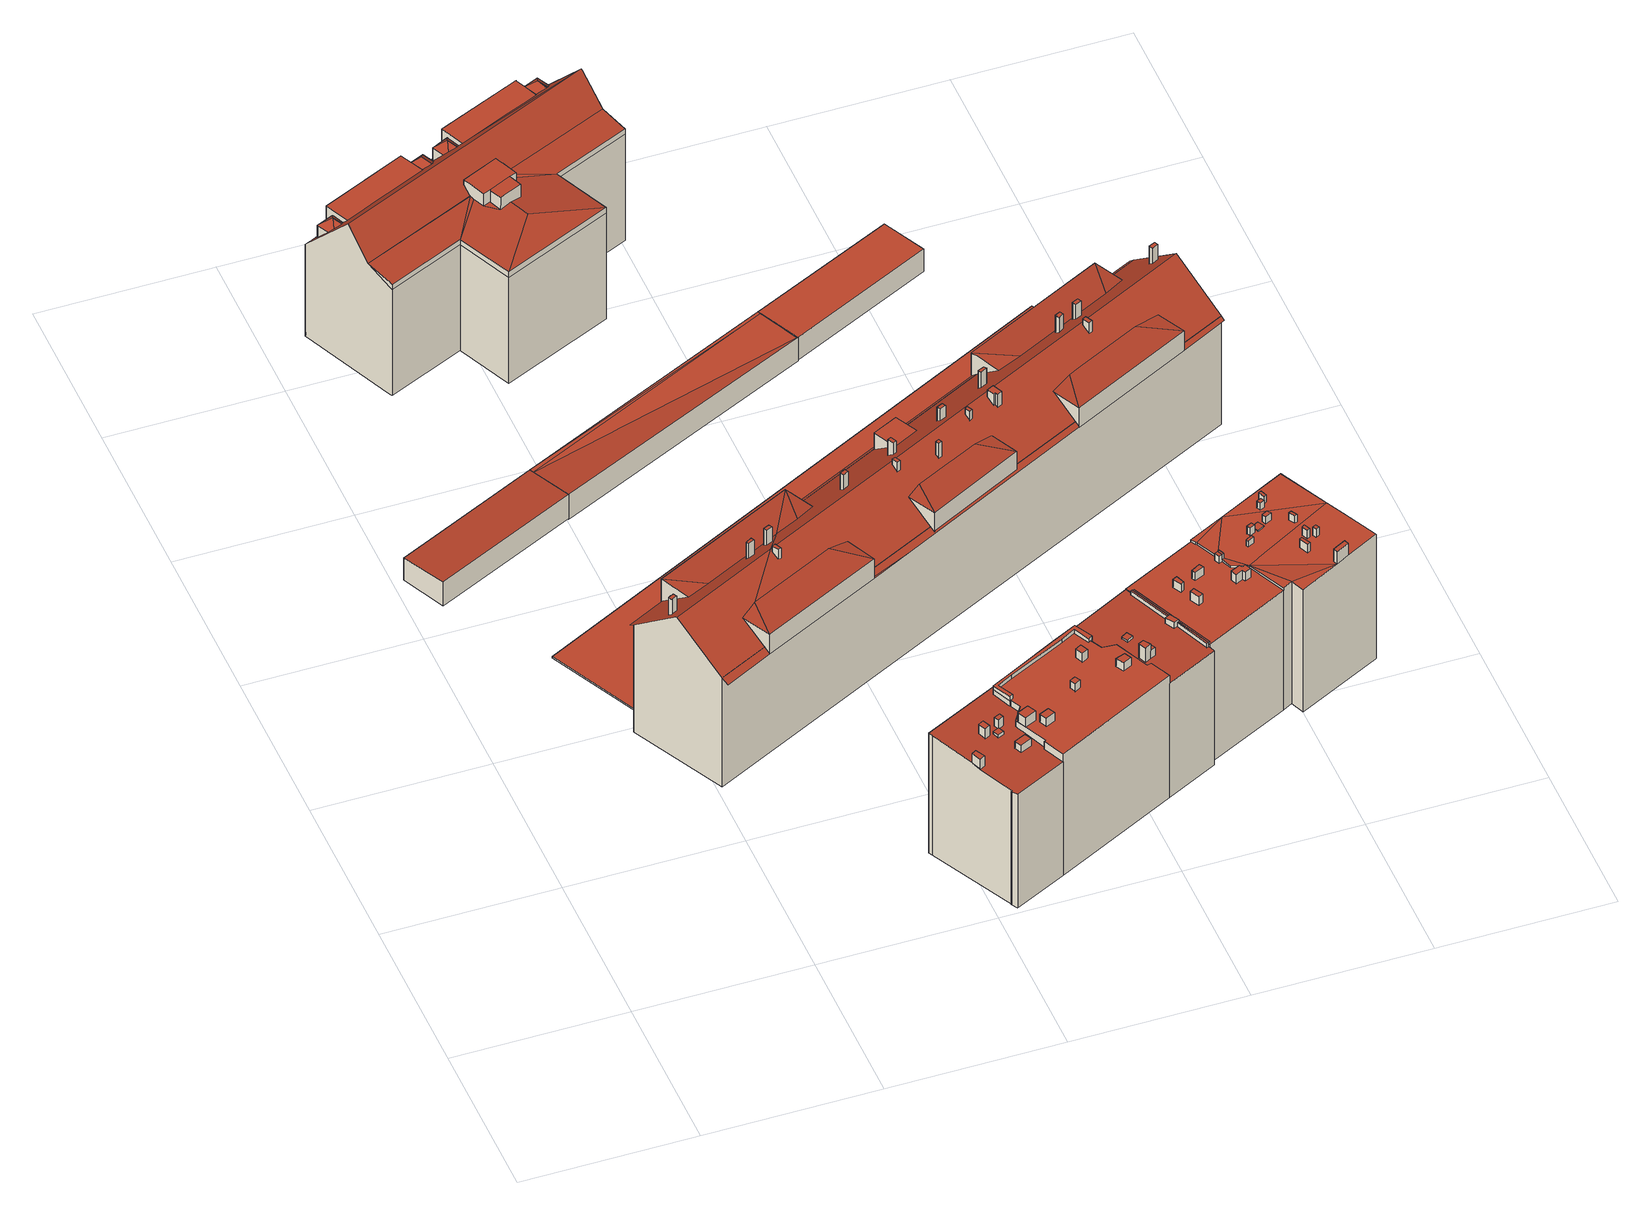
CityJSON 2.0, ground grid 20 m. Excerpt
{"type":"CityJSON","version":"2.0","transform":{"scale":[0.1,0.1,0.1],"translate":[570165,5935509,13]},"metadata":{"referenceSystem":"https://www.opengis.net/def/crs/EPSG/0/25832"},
"CityObjects":{
"building1":{"type":"Building","attributes":{"Grundfläche 2D":"104.239352","Grundhöhe NN":"14.993"},"geometry":[{"type":"Solid","lod":"3","boundaries":[[[[0,1,2,3]],[[4,0,3,5]],[[1,0,4,6]],[[2,1,6,7]],[[3,2,7,5]],[[4,5,7,6]]]],"semantics":{"surfaces":[{"type":"RoofSurface"},{"type":"WallSurface"},{"type":"GroundSurface"}],"values":[[0,1,1,1,1,2]]}}]},
"building2":{"type":"Building","attributes":{"Grundfläche 2D":"521.165295","Grundhöhe NN":"15.180"},"children":["building2-1","building2-2","building2-3","building2-4"],"geometry":[{"type":"MultiSurface","lod":"3","boundaries":[[[8,9,10,11]],[[10,9,12,13]],[[14,10,13,15,16,17,18,19,20]],[[21,22,23,24,25]],[[22,21,26]],[[27,20,19,28,29,26,21]],[[29,28,30,31]],[[14,20,27]],[[32,33,34,35,36,37]],[[38,39,40,41,42,33,32,43,44,45]],[[46,47,48,49,50,51,52,53,54,55,56,57,58,59,60,61,62,63,64]],[[65,66,67,68,69,48]],[[58,57,56,70,71,59]],[[72,66,65,48,47,73,74]],[[62,75,64,63]],[[47,46,23,22,76,77,78,79,12,9,8,80]],[[81,22,23]],[[8,11,82]],[[22,81,22,76]],[[83,25,24,23,84]],[[83,85,21,25]],[[85,86,27,21]],[[86,87,14,27]],[[87,88,10,14]],[[88,82,11,10]],[[69,51,50,89,49,48]],[[72,90,68,67,66]],[[69,68,90,51]],[[77,76,22,26,29,42,41,40]],[[33,42,29,31]],[[28,35,34,33,31,30]],[[18,36,35,28,19]],[[16,32,37,36,18,17]],[[43,32,16,15]],[[12,79,78,38,45,44,43,15,13]],[[38,78,77,40,39]],[[52,62,71,70]],[[71,62,61,91,60,59]],[[70,56,55,92,93,53,52]],[[94,72,74,73,95,96]],[[90,72,94,97]],[[98,99,62,52,51,90,97,100]],[[75,62,99,101]],[[102,103,83,84,23,46,64,75,101]],[[85,83,103,104]],[[86,85,104,105]],[[87,86,105,106]],[[88,87,106,107]],[[82,88,107,108]],[[73,47,80,8,82,108,95]],[[104,103,102,101,99,98,100,97,94,96,95,108,107,106,105]]],"semantics":{"surfaces":[{"type":"RoofSurface"},{"type":"WallSurface"},{"type":"GroundSurface"}],"values":[0,0,0,0,0,0,0,0,0,0,0,0,0,0,0,0,0,1,1,1,1,1,1,1,1,1,1,1,1,1,1,1,1,1,1,1,1,1,1,1,1,1,1,1,1,1,1,1,1,1,2]}}]},
"building2-1":{"type":"BuildingInstallation","parents":["building2"],"geometry":[{"type":"MultiSurface","lod":"3","boundaries":[[[109,110,91]],[[110,111,60,91]],[[110,109,112,113]],[[110,113,114,115]],[[115,111,110]],[[116,109,91,61,63]],[[116,112,109]]],"semantics":{"surfaces":[{"type":"RoofSurface"},{"type":"WallSurface"}],"values":[0,0,0,0,0,1,1]}}]},
"building2-2":{"type":"BuildingInstallation","parents":["building2"],"geometry":[{"type":"MultiSurface","lod":"3","boundaries":[[[117,118,119]],[[118,120,121,122,119]],[[123,118,117,124,125]],[[118,123,126,127]],[[127,120,118]],[[128,117,119,129,130]],[[124,117,128]],[[119,122,129]]],"semantics":{"surfaces":[{"type":"RoofSurface"},{"type":"WallSurface"}],"values":[0,0,0,0,0,1,1,1]}}]},
"building2-3":{"type":"BuildingInstallation","parents":["building2"],"geometry":[{"type":"MultiSurface","lod":"3","boundaries":[[[131,132,89]],[[132,133,49,89]],[[132,131,134,135]],[[135,136,132]],[[136,133,132]],[[50,137,131,89]],[[134,131,137]]],"semantics":{"surfaces":[{"type":"RoofSurface"},{"type":"WallSurface"}],"values":[0,0,0,0,0,1,1]}}]},
"building2-4":{"type":"BuildingInstallation","parents":["building2"],"geometry":[{"type":"MultiSurface","lod":"3","boundaries":[[[92,55,138,139,140,93]],[[93,140,141]],[[142,141,140,139,143,144]],[[143,139,138]],[[141,142,145,146]],[[146,53,93,141]]],"semantics":{"surfaces":[{"type":"RoofSurface"},{"type":"WallSurface"}],"values":[0,0,0,1,1,1]}}]},
"building3":{"type":"Building","attributes":{"Grundfläche 2D":"357.054054","Grundhöhe NN":"14.387"},"children":["building3-1","building3-2","building3-3","building3-4","building3-5","building3-6","building3-7","building3-8","building3-9","building3-10","building3-11","building3-12","building3-13","building3-14","building3-15","building3-16","building3-17"],"geometry":[{"type":"Solid","lod":"3","boundaries":[[[[147,148,149,150,151,152,153,154,155,156,157,158,159,160,161,162,163,164,165]],[[166,167,168,169]],[[170,171,172,173,174,175,166,169,176,177,178,179,180,181,182]],[[183,184,185,186,187,188,189,190,191,192,193,194,195,196,197,198,199,200,201,202,203,204]],[[164,163,205,206]],[[148,147,165,164,206,207]],[[149,148,207,208]],[[150,149,208,209]],[[151,150,209,210]],[[162,161,211,212]],[[163,162,212,205]],[[179,178,213,214]],[[215,172,171,170,182,181,180,179,214,216]],[[173,172,215,217]],[[174,173,217,218]],[[200,167,166,201]],[[202,201,166,175]],[[218,211,161,160,184,183,204,203,202,175,174]],[[185,184,160,159,186]],[[186,159,158,187]],[[187,158,157,188]],[[188,157,156,189]],[[153,192,191,190,189,156,155,154]],[[192,153,152,193]],[[194,193,152,151,210]],[[194,210,213,178,195]],[[195,178,177,196]],[[196,177,176,197]],[[197,176,169,198]],[[198,169,168,199]],[[199,168,167,200]],[[209,208,207,206,205,212,211,218,217,215,216,214,213,210]]]],"semantics":{"surfaces":[{"type":"RoofSurface"},{"type":"WallSurface"},{"type":"GroundSurface"}],"values":[[0,0,0,0,1,1,1,1,1,1,1,1,1,1,1,1,1,1,1,1,1,1,1,1,1,1,1,1,1,1,1,2]]}}]},
"building3-1":{"type":"BuildingInstallation","parents":["building3"],"geometry":[{"type":"MultiSurface","lod":"3","boundaries":[[[219,220,221,222]],[[222,221,223,224]],[[219,222,224,225]],[[220,219,225,226]],[[221,220,226,223]]],"semantics":{"surfaces":[{"type":"RoofSurface"},{"type":"WallSurface"}],"values":[0,1,1,1,1]}}]},
"building3-2":{"type":"BuildingInstallation","parents":["building3"],"geometry":[{"type":"MultiSurface","lod":"3","boundaries":[[[227,228,229,230]],[[165,147,230,229]],[[147,231,227,230]],[[228,227,231,232]],[[232,165,229,228]]],"semantics":{"surfaces":[{"type":"RoofSurface"},{"type":"WallSurface"}],"values":[0,1,1,1,1]}}]},
"building3-3":{"type":"BuildingInstallation","parents":["building3"],"geometry":[{"type":"MultiSurface","lod":"3","boundaries":[[[233,234,235,236]],[[237,238,236,235]],[[233,236,238,239]],[[239,240,234,233]],[[235,234,240,237]]],"semantics":{"surfaces":[{"type":"RoofSurface"},{"type":"WallSurface"}],"values":[0,1,1,1,1]}}]},
"building3-4":{"type":"BuildingInstallation","parents":["building3"],"geometry":[{"type":"MultiSurface","lod":"3","boundaries":[[[241,242,243,244]],[[244,243,245,246]],[[241,244,246,247]],[[242,241,247,248]],[[243,242,248,245]]],"semantics":{"surfaces":[{"type":"RoofSurface"},{"type":"WallSurface"}],"values":[0,1,1,1,1]}}]},
"building3-5":{"type":"BuildingInstallation","parents":["building3"],"geometry":[{"type":"MultiSurface","lod":"3","boundaries":[[[249,250,251,252]],[[253,254,252,251]],[[249,252,254,255]],[[250,249,255,256]],[[256,253,251,250]]],"semantics":{"surfaces":[{"type":"RoofSurface"},{"type":"WallSurface"}],"values":[0,1,1,1,1]}}]},
"building3-6":{"type":"BuildingInstallation","parents":["building3"],"geometry":[{"type":"MultiSurface","lod":"3","boundaries":[[[257,258,259,260]],[[260,259,261,262]],[[257,260,262,263]],[[258,257,263,264]],[[259,258,264,261]]],"semantics":{"surfaces":[{"type":"RoofSurface"},{"type":"WallSurface"}],"values":[0,1,1,1,1]}}]},
"building3-7":{"type":"BuildingInstallation","parents":["building3"],"geometry":[{"type":"MultiSurface","lod":"3","boundaries":[[[265,266,267,268]],[[268,267,269,270]],[[270,181,265,268]],[[266,265,181,182]]],"semantics":{"surfaces":[{"type":"RoofSurface"},{"type":"WallSurface"}],"values":[0,1,1,1]}}]},
"building3-8":{"type":"BuildingInstallation","parents":["building3"],"geometry":[{"type":"MultiSurface","lod":"3","boundaries":[[[271,272,273,274]],[[275,276,271,274]],[[276,277,272,271]],[[277,278,273,272]]],"semantics":{"surfaces":[{"type":"RoofSurface"},{"type":"WallSurface"}],"values":[0,1,1,1]}}]},
"building3-9":{"type":"BuildingInstallation","parents":["building3"],"geometry":[{"type":"MultiSurface","lod":"3","boundaries":[[[279,280,281,282]],[[182,170,283,279,282,266]],[[280,279,283,284,285,286]],[[281,280,286,287]],[[281,287,269,267,266,282]]],"semantics":{"surfaces":[{"type":"RoofSurface"},{"type":"WallSurface"}],"values":[0,1,1,1,1]}}]},
"building3-10":{"type":"BuildingInstallation","parents":["building3"],"geometry":[{"type":"MultiSurface","lod":"3","boundaries":[[[288,289,284,283]],[[288,283,170,171]],[[171,290,289,288]],[[284,289,290,285]]],"semantics":{"surfaces":[{"type":"RoofSurface"},{"type":"WallSurface"}],"values":[0,1,1,1]}}]},
"building3-11":{"type":"BuildingInstallation","parents":["building3"],"geometry":[{"type":"MultiSurface","lod":"3","boundaries":[[[291,292,293,294]],[[295,294,293,273,278]],[[295,296,291,294]],[[275,274,292,291,296]],[[274,273,293,292]]],"semantics":{"surfaces":[{"type":"RoofSurface"},{"type":"WallSurface"}],"values":[0,1,1,1,1]}}]},
"building3-12":{"type":"BuildingInstallation","parents":["building3"],"geometry":[{"type":"MultiSurface","lod":"3","boundaries":[[[297,298,299,300]],[[300,299,301,302]],[[297,300,302,303]],[[298,297,303,304]],[[299,298,304,301]]],"semantics":{"surfaces":[{"type":"RoofSurface"},{"type":"WallSurface"}],"values":[0,1,1,1,1]}}]},
"building3-13":{"type":"BuildingInstallation","parents":["building3"],"geometry":[{"type":"MultiSurface","lod":"3","boundaries":[[[305,306,307,308]],[[309,310,308,307]],[[305,308,310,190]],[[190,191,306,305]],[[307,306,191,309]]],"semantics":{"surfaces":[{"type":"RoofSurface"},{"type":"WallSurface"}],"values":[0,1,1,1,1]}}]},
"building3-14":{"type":"BuildingInstallation","parents":["building3"],"geometry":[{"type":"MultiSurface","lod":"3","boundaries":[[[311,312,313,314]],[[314,313,315,316]],[[311,314,316,317]],[[312,311,317,318]],[[313,312,318,315]]],"semantics":{"surfaces":[{"type":"RoofSurface"},{"type":"WallSurface"}],"values":[0,1,1,1,1]}}]},
"building3-15":{"type":"BuildingInstallation","parents":["building3"],"geometry":[{"type":"MultiSurface","lod":"3","boundaries":[[[319,320,321,322,323,324,325,326,327,328,329,330,331]],[[201,202,325,324]],[[326,325,202,203,204,183,184,328,327]],[[185,186,329,328,184]],[[186,187,332,330,329]],[[333,334,331,330,332]],[[334,335,319,331]],[[335,336,320,319]],[[321,320,336,337]],[[322,321,337,338]],[[201,324,323,322,338,200]]],"semantics":{"surfaces":[{"type":"RoofSurface"},{"type":"WallSurface"}],"values":[0,1,1,1,1,1,1,1,1,1,1]}}]},
"building3-16":{"type":"BuildingInstallation","parents":["building3"],"geometry":[{"type":"MultiSurface","lod":"3","boundaries":[[[339,340,341,342]],[[342,341,343,344]],[[344,345,339,342]],[[340,339,345,346]],[[346,343,341,340]]],"semantics":{"surfaces":[{"type":"RoofSurface"},{"type":"WallSurface"}],"values":[0,1,1,1,1]}}]},
"building3-17":{"type":"BuildingInstallation","parents":["building3"],"geometry":[{"type":"MultiSurface","lod":"3","boundaries":[[[347,348,349,350]],[[350,349,351,352]],[[347,350,352,353]],[[353,354,348,347]],[[349,348,354,351]]],"semantics":{"surfaces":[{"type":"RoofSurface"},{"type":"WallSurface"}],"values":[0,1,1,1,1]}}]},
"building4":{"type":"Building","attributes":{"Grundfläche 2D":"192.539371","Grundhöhe NN":"14.939"},"geometry":[{"type":"Solid","lod":"3","boundaries":[[[[355,356,3,357]],[[356,355,358]],[[0,358,359]],[[356,358,0]],[[357,3,360,361]],[[359,358,355,357,361,362]],[[0,359,362,363]],[[3,356,0,363,360]],[[363,362,361,360]]]],"semantics":{"surfaces":[{"type":"RoofSurface"},{"type":"WallSurface"},{"type":"GroundSurface"}],"values":[[0,0,0,0,1,1,1,1,2]]}}]},
"building5":{"type":"Building","attributes":{"Grundfläche 2D":"922.450710","Grundhöhe NN":"14.963"},"children":["building5-1","building5-2","building5-3","building5-4","building5-5","building5-6"],"geometry":[{"type":"Solid","lod":"3","boundaries":[[[[364,365,366,367]],[[367,366,368,369]],[[364,367,369,370]],[[365,364,370,371]],[[366,365,371,368]],[[370,369,368,371]]]],"semantics":{"surfaces":[{"type":"RoofSurface"},{"type":"WallSurface"},{"type":"GroundSurface"}],"values":[[0,1,1,1,1,2]]}}]},
"building5-1":{"type":"BuildingInstallation","parents":["building5"],"geometry":[{"type":"MultiSurface","lod":"3","boundaries":[[[372,373,374,375]],[[373,372,376,377]],[[378,379,375,374]],[[379,376,372,375]],[[374,373,377,378]]],"semantics":{"surfaces":[{"type":"RoofSurface"},{"type":"WallSurface"}],"values":[0,1,1,1,1]}}]},
"building5-2":{"type":"BuildingInstallation","parents":["building5"],"geometry":[{"type":"MultiSurface","lod":"3","boundaries":[[[380,381,382,383]],[[384,385,383,382]],[[385,386,380,383]],[[381,380,386,387]],[[382,381,387,384]]],"semantics":{"surfaces":[{"type":"RoofSurface"},{"type":"WallSurface"}],"values":[0,1,1,1,1]}}]},
"building5-3":{"type":"BuildingInstallation","parents":["building5"],"geometry":[{"type":"MultiSurface","lod":"3","boundaries":[[[388,389,390,391]],[[390,389,392,393]],[[391,390,393,394]],[[388,391,394,395]],[[389,388,395,392]]],"semantics":{"surfaces":[{"type":"RoofSurface"},{"type":"WallSurface"}],"values":[0,1,1,1,1]}}]},
"building5-4":{"type":"BuildingInstallation","parents":["building5"],"geometry":[{"type":"MultiSurface","lod":"3","boundaries":[[[396,397,398,399]],[[398,397,400,401]],[[399,398,401,402]],[[402,403,396,399]],[[403,400,397,396]]],"semantics":{"surfaces":[{"type":"RoofSurface"},{"type":"WallSurface"}],"values":[0,1,1,1,1]}}]},
"building5-5":{"type":"BuildingInstallation","parents":["building5"],"geometry":[{"type":"MultiSurface","lod":"3","boundaries":[[[404,405,406,407]],[[407,406,408,409]],[[404,407,409,410]],[[405,404,410,411]],[[406,405,411,408]]],"semantics":{"surfaces":[{"type":"RoofSurface"},{"type":"WallSurface"}],"values":[0,1,1,1,1]}}]},
"building5-6":{"type":"BuildingInstallation","parents":["building5"],"geometry":[{"type":"MultiSurface","lod":"3","boundaries":[[[412,413,414,415]],[[415,414,416,417]],[[412,415,417,418]],[[413,412,418,419]],[[414,413,419,416]]],"semantics":{"surfaces":[{"type":"RoofSurface"},{"type":"WallSurface"}],"values":[0,1,1,1,1]}}]},
"building6":{"type":"Building","attributes":{"Grundfläche 2D":"927.677006","Grundhöhe NN":"13.822"},"children":["building6-1","building6-2","building6-3","building6-4","building6-5","building6-6","building6-7","building6-8","building6-9","building6-10","building6-11","building6-12","building6-13","building6-14","building6-15","building6-16"],"geometry":[{"type":"MultiSurface","lod":"3","boundaries":[[[420,421,422,423,424]],[[425,424,423,426]],[[425,426,427]],[[428,429,430]],[[431,432,433,434]],[[435,428,430,434,433,436]],[[437,438,439,440,441,442]],[[443,441,440,444]],[[442,445,437]],[[446,447,441,443,448]],[[449,450,451,452]],[[453,451,450]],[[452,454,449]],[[455,456,457,458,459]],[[456,455,460]],[[461,458,457]],[[462,463,464,465]],[[452,466,467,468,469,470,454]],[[471,466,452,451,453,472,473,474,475,460,455,459,458,461,476,477,478,479,480,481],[482,429,428,435,436,433,432,483,484,485]],[[423,422,486,487,488,489,448,443,444,466,471,481,480,479,490,491,492,427,426],[462,493,494,463]],[[495,496,497,498,499,467,466,444,440,439,438,437,445]],[[500,501,424,425]],[[501,487,486,422,421,420,424]],[[500,425,427,492]],[[482,485,484,434,430]],[[431,434,484]],[[430,429,482]],[[502,503,442,441]],[[442,503,495,445]],[[488,502,441,447,446,448,489]],[[470,472,450,449]],[[472,453,450]],[[470,449,454]],[[504,476,457,456]],[[476,461,457]],[[475,504,456,460]],[[494,493,465,464]],[[493,462,465]],[[494,464,463]],[[490,479,478,505,506]],[[497,507,508,489,486,490,506,509]],[[468,467,499,498,497,509,510]],[[478,468,510,505]],[[509,506,505,510]],[[469,468,472,470]],[[472,468,473]],[[473,468,474]],[[468,478,477,476,504,475,474]],[[508,507,497,496,495,503,502,488,487,501,500,492,491,490,486,489]]],"semantics":{"surfaces":[{"type":"RoofSurface"},{"type":"WallSurface"},{"type":"GroundSurface"}],"values":[0,0,0,0,0,0,0,0,0,0,0,0,0,0,0,0,0,0,0,0,0,1,1,1,1,1,1,1,1,1,1,1,1,1,1,1,1,1,1,1,1,1,1,2,0,0,0,0,0]}}]},
"building6-1":{"type":"BuildingInstallation","parents":["building6"],"geometry":[{"type":"MultiSurface","lod":"3","boundaries":[[[511,512,513,514]],[[514,513,515,516]],[[514,516,517,511]],[[517,518,512,511]],[[513,512,518,515]]],"semantics":{"surfaces":[{"type":"RoofSurface"},{"type":"WallSurface"}],"values":[0,1,1,1,1]}}]},
"building6-2":{"type":"BuildingInstallation","parents":["building6"],"geometry":[{"type":"MultiSurface","lod":"3","boundaries":[[[519,520,521,522]],[[522,521,523,524]],[[519,522,524,525]],[[520,519,525,526]],[[521,520,526,523]]],"semantics":{"surfaces":[{"type":"RoofSurface"},{"type":"WallSurface"}],"values":[0,1,1,1,1]}}]},
"building6-3":{"type":"BuildingInstallation","parents":["building6"],"geometry":[{"type":"MultiSurface","lod":"3","boundaries":[[[527,528,529,530]],[[530,529,531,532]],[[532,533,527,530]],[[533,534,528,527]],[[529,528,534,531]]],"semantics":{"surfaces":[{"type":"RoofSurface"},{"type":"WallSurface"}],"values":[0,1,1,1,1]}}]},
"building6-4":{"type":"BuildingInstallation","parents":["building6"],"geometry":[{"type":"MultiSurface","lod":"3","boundaries":[[[535,536,537,538]],[[538,537,539,540]],[[535,538,540,541]],[[536,535,541,542]],[[537,536,542,539]]],"semantics":{"surfaces":[{"type":"RoofSurface"},{"type":"WallSurface"}],"values":[0,1,1,1,1]}}]},
"building6-5":{"type":"BuildingInstallation","parents":["building6"],"geometry":[{"type":"MultiSurface","lod":"3","boundaries":[[[543,544,545,546]],[[546,545,547,548]],[[543,546,548,549]],[[544,543,549,550]],[[545,544,550,547]]],"semantics":{"surfaces":[{"type":"RoofSurface"},{"type":"WallSurface"}],"values":[0,1,1,1,1]}}]},
"building6-6":{"type":"BuildingInstallation","parents":["building6"],"geometry":[{"type":"MultiSurface","lod":"3","boundaries":[[[551,552,553,554]],[[554,553,555,556]],[[551,554,556,557]],[[552,551,557,558]],[[553,552,558,555]]],"semantics":{"surfaces":[{"type":"RoofSurface"},{"type":"WallSurface"}],"values":[0,1,1,1,1]}}]},
"building6-7":{"type":"BuildingInstallation","parents":["building6"],"geometry":[{"type":"MultiSurface","lod":"3","boundaries":[[[559,560,561,562,563,564,565,566]],[[567,562,561,560,568,569]],[[567,570,571,564,563,562]],[[571,572,565,564]],[[572,573,574,568,560,559,566,565]]],"semantics":{"surfaces":[{"type":"RoofSurface"},{"type":"WallSurface"}],"values":[0,1,1,1,1]}}]},
"building6-8":{"type":"BuildingInstallation","parents":["building6"],"geometry":[{"type":"MultiSurface","lod":"3","boundaries":[[[575,576,577,578]],[[578,577,579,580]],[[575,578,580,581]],[[576,575,581,582]],[[577,576,582,579]]],"semantics":{"surfaces":[{"type":"RoofSurface"},{"type":"WallSurface"}],"values":[0,1,1,1,1]}}]},
"building6-9":{"type":"BuildingInstallation","parents":["building6"],"geometry":[{"type":"MultiSurface","lod":"3","boundaries":[[[583,584,585,586]],[[586,585,587,588]],[[583,586,588,589]],[[584,583,589,590]],[[585,584,590,587]]],"semantics":{"surfaces":[{"type":"RoofSurface"},{"type":"WallSurface"}],"values":[0,1,1,1,1]}}]},
"building6-10":{"type":"BuildingInstallation","parents":["building6"],"geometry":[{"type":"MultiSurface","lod":"3","boundaries":[[[591,592,593,594]],[[594,593,595,596]],[[591,594,596,597]],[[592,591,597,598]],[[593,592,598,595]]],"semantics":{"surfaces":[{"type":"RoofSurface"},{"type":"WallSurface"}],"values":[0,1,1,1,1]}}]},
"building6-11":{"type":"BuildingInstallation","parents":["building6"],"geometry":[{"type":"MultiSurface","lod":"3","boundaries":[[[599,600,601,602]],[[602,601,603,604]],[[599,602,604,605]],[[600,599,605,606]],[[601,600,606,603]]],"semantics":{"surfaces":[{"type":"RoofSurface"},{"type":"WallSurface"}],"values":[0,1,1,1,1]}}]},
"building6-12":{"type":"BuildingInstallation","parents":["building6"],"geometry":[{"type":"MultiSurface","lod":"3","boundaries":[[[607,608,609,610]],[[611,612,610,609]],[[607,610,612,613]],[[608,607,613,614]],[[609,608,614,611]]],"semantics":{"surfaces":[{"type":"RoofSurface"},{"type":"WallSurface"}],"values":[0,1,1,1,1]}}]},
"building6-13":{"type":"BuildingInstallation","parents":["building6"],"geometry":[{"type":"MultiSurface","lod":"3","boundaries":[[[615,616,617,618]],[[618,617,619,620]],[[615,618,620,621]],[[616,615,621,622]],[[617,616,622,619]]],"semantics":{"surfaces":[{"type":"RoofSurface"},{"type":"WallSurface"}],"values":[0,1,1,1,1]}}]},
"building6-14":{"type":"BuildingInstallation","parents":["building6"],"geometry":[{"type":"MultiSurface","lod":"3","boundaries":[[[623,624,625,626,627,628]],[[623,628,629,630]],[[624,623,630,631]],[[631,632,625,624]],[[632,633,626,625]],[[633,634,627,626]],[[634,629,628,627]]],"semantics":{"surfaces":[{"type":"RoofSurface"},{"type":"WallSurface"}],"values":[0,1,1,1,1,1,1]}}]},
"building6-15":{"type":"BuildingInstallation","parents":["building6"],"geometry":[{"type":"MultiSurface","lod":"3","boundaries":[[[635,636,637,638]],[[638,637,639,640]],[[635,638,640,641]],[[636,635,641,642]],[[637,636,642,639]]],"semantics":{"surfaces":[{"type":"RoofSurface"},{"type":"WallSurface"}],"values":[0,1,1,1,1]}}]},
"building6-16":{"type":"BuildingInstallation","parents":["building6"],"geometry":[{"type":"MultiSurface","lod":"3","boundaries":[[[643,644,645,646]],[[646,645,647,648]],[[643,646,648,649]],[[644,643,649,650]],[[645,644,650,647]]],"semantics":{"surfaces":[{"type":"RoofSurface"},{"type":"WallSurface"}],"values":[0,1,1,1,1]}}]},
"building7":{"type":"Building","attributes":{"Grundfläche 2D":"309.661103","Grundhöhe NN":"14.209"},"children":["building7-1","building7-2","building7-3","building7-4","building7-5","building7-6","building7-7","building7-8","building7-9","building7-10","building7-11","building7-12","building7-13","building7-14","building7-15","building7-16","building7-17","building7-18","building7-19"],"geometry":[{"type":"Solid","lod":"3","boundaries":[[[[651,652,653,654,655,656,657]],[[658,659,653]],[[659,660,661,654,653]],[[662,659,663,664]],[[662,660,659]],[[654,661,660,665,666]],[[667,668,654]],[[668,655,654]],[[669,655,668]],[[670,671,672,673,674,675,676,677,678,679,680,681]],[[682,683,684,685,686]],[[684,687,688,685]],[[689,690,686,685,658,653,652,651,691,692]],[[693,663,659,658,685,688,694]],[[664,663,693,675,674]],[[664,674,673,662]],[[671,670,666,665,660,662,673,672]],[[666,670,681,654]],[[654,681,680,667]],[[667,680,695,696,668]],[[669,668,696,697]],[[691,651,657,656,655,669,697,698]],[[683,682,686,690,689,692,699,700]],[[684,683,700,701]],[[687,684,701,702]],[[688,687,702,694]],[[679,678,677,676,703,704]],[[680,679,704,695]],[[676,675,693,703]],[[701,700,699,692,691,698,697,696,695,704,703,693,694,702]]]],"semantics":{"surfaces":[{"type":"RoofSurface"},{"type":"WallSurface"},{"type":"GroundSurface"}],"values":[[0,0,0,0,0,0,0,0,0,0,0,0,1,1,1,1,1,1,1,1,1,1,1,1,1,1,1,1,1,2]]}}]},
"building7-1":{"type":"BuildingInstallation","parents":["building7"],"geometry":[{"type":"MultiSurface","lod":"3","boundaries":[[[705,706,707,708]],[[708,707,709,710]],[[705,708,710,711]],[[706,705,711,712]],[[707,706,712,709]]],"semantics":{"surfaces":[{"type":"RoofSurface"},{"type":"WallSurface"}],"values":[0,1,1,1,1]}}]},
"building7-2":{"type":"BuildingInstallation","parents":["building7"],"geometry":[{"type":"MultiSurface","lod":"3","boundaries":[[[713,714,715,716]],[[716,715,717,718]],[[713,716,718,719]],[[714,713,719,720]],[[715,714,720,717]]],"semantics":{"surfaces":[{"type":"RoofSurface"},{"type":"WallSurface"}],"values":[0,1,1,1,1]}}]},
"building7-3":{"type":"BuildingInstallation","parents":["building7"],"geometry":[{"type":"MultiSurface","lod":"3","boundaries":[[[721,722,723,724,725]],[[665,726,724,723]],[[726,661,727,721,725,724]],[[727,660,722,721]]],"semantics":{"surfaces":[{"type":"RoofSurface"},{"type":"WallSurface"}],"values":[0,1,1,1]}}]},
"building7-4":{"type":"BuildingInstallation","parents":["building7"],"geometry":[{"type":"MultiSurface","lod":"3","boundaries":[[[728,729,730,731]],[[731,730,732,733]],[[728,731,733,734]],[[729,728,734,735]],[[730,729,735,732]]],"semantics":{"surfaces":[{"type":"RoofSurface"},{"type":"WallSurface"}],"values":[0,1,1,1,1]}}]},
"building7-5":{"type":"BuildingInstallation","parents":["building7"],"geometry":[{"type":"MultiSurface","lod":"3","boundaries":[[[736,737,738,739]],[[739,738,740,741]],[[736,739,741,742]],[[737,736,742,743]],[[738,737,743,740]]],"semantics":{"surfaces":[{"type":"RoofSurface"},{"type":"WallSurface"}],"values":[0,1,1,1,1]}}]},
"building7-6":{"type":"BuildingInstallation","parents":["building7"],"geometry":[{"type":"MultiSurface","lod":"3","boundaries":[[[744,745,746,747]],[[747,746,748,749]],[[744,747,749,750]],[[745,744,750,751]],[[746,745,751,748]]],"semantics":{"surfaces":[{"type":"RoofSurface"},{"type":"WallSurface"}],"values":[0,1,1,1,1]}}]},
"building7-7":{"type":"BuildingInstallation","parents":["building7"],"geometry":[{"type":"MultiSurface","lod":"3","boundaries":[[[752,753,754,755]],[[755,754,756,757]],[[752,755,757,758]],[[753,752,758,759]],[[754,753,759,756]]],"semantics":{"surfaces":[{"type":"RoofSurface"},{"type":"WallSurface"}],"values":[0,1,1,1,1]}}]},
"building7-8":{"type":"BuildingInstallation","parents":["building7"],"geometry":[{"type":"MultiSurface","lod":"3","boundaries":[[[760,761,762,763]],[[763,762,764,765]],[[760,763,765,766]],[[761,760,766,767]],[[762,761,767,764]]],"semantics":{"surfaces":[{"type":"RoofSurface"},{"type":"WallSurface"}],"values":[0,1,1,1,1]}}]},
"building7-9":{"type":"BuildingInstallation","parents":["building7"],"geometry":[{"type":"MultiSurface","lod":"3","boundaries":[[[768,769,770,771,772]],[[773,769,768,772,774,775]],[[771,770,776,777]],[[770,769,773,776]],[[772,771,777,774]]],"semantics":{"surfaces":[{"type":"RoofSurface"},{"type":"WallSurface"}],"values":[0,1,1,1,1]}}]},
"building7-10":{"type":"BuildingInstallation","parents":["building7"],"geometry":[{"type":"MultiSurface","lod":"3","boundaries":[[[778,779,780,781]],[[779,778,655,656]],[[656,782,780,779]],[[783,784,781,780,782]],[[784,655,778,781]]],"semantics":{"surfaces":[{"type":"RoofSurface"},{"type":"WallSurface"}],"values":[0,1,1,1,1]}}]},
"building7-11":{"type":"BuildingInstallation","parents":["building7"],"geometry":[{"type":"MultiSurface","lod":"3","boundaries":[[[785,786,787,788]],[[788,787,789,790]],[[785,788,790,791]],[[786,785,791,792]],[[787,786,792,789]]],"semantics":{"surfaces":[{"type":"RoofSurface"},{"type":"WallSurface"}],"values":[0,1,1,1,1]}}]},
"building7-12":{"type":"BuildingInstallation","parents":["building7"],"geometry":[{"type":"MultiSurface","lod":"3","boundaries":[[[793,794,795,796]],[[796,795,797,798]],[[793,796,798,799]],[[794,793,799,800]],[[795,794,800,797]]],"semantics":{"surfaces":[{"type":"RoofSurface"},{"type":"WallSurface"}],"values":[0,1,1,1,1]}}]},
"building7-13":{"type":"BuildingInstallation","parents":["building7"],"geometry":[{"type":"MultiSurface","lod":"3","boundaries":[[[801,802,803,804,805,806,807,808]],[[809,810,805,804]],[[810,811,806,805]],[[811,812,807,806]],[[812,813,808,807]],[[813,814,801,808]],[[802,801,814,815]],[[803,802,815,816]],[[816,809,804,803]]],"semantics":{"surfaces":[{"type":"RoofSurface"},{"type":"WallSurface"}],"values":[0,1,1,1,1,1,1,1,1]}}]},
"building7-14":{"type":"BuildingInstallation","parents":["building7"],"geometry":[{"type":"MultiSurface","lod":"3","boundaries":[[[817,818,819,820]],[[821,822,820,819]],[[817,820,822,823]],[[823,824,818,817]],[[819,818,824,821]]],"semantics":{"surfaces":[{"type":"RoofSurface"},{"type":"WallSurface"}],"values":[0,1,1,1,1]}}]},
"building7-15":{"type":"BuildingInstallation","parents":["building7"],"geometry":[{"type":"MultiSurface","lod":"3","boundaries":[[[825,826,827,828]],[[828,827,829,830]],[[825,828,830,831]],[[826,825,831,832]],[[827,826,832,829]]],"semantics":{"surfaces":[{"type":"RoofSurface"},{"type":"WallSurface"}],"values":[0,1,1,1,1]}}]},
"building7-16":{"type":"BuildingInstallation","parents":["building7"],"geometry":[{"type":"MultiSurface","lod":"3","boundaries":[[[833,834,288,265]],[[265,288,677,678]],[[678,835,833,265]],[[835,836,834,833]],[[836,677,288,834]]],"semantics":{"surfaces":[{"type":"RoofSurface"},{"type":"WallSurface"}],"values":[0,1,1,1,1]}}]},
"building7-17":{"type":"BuildingInstallation","parents":["building7"],"geometry":[{"type":"MultiSurface","lod":"3","boundaries":[[[837,838,723,722]],[[660,665,671,672]],[[839,837,722,660,672]],[[838,837,839,840]],[[671,665,723,838,840]]],"semantics":{"surfaces":[{"type":"RoofSurface"},{"type":"WallSurface"}],"values":[0,1,1,1,1]}}]},
"building7-18":{"type":"BuildingInstallation","parents":["building7"],"geometry":[{"type":"MultiSurface","lod":"3","boundaries":[[[841,842,843,844]],[[844,843,845,846]],[[841,844,846,847]],[[842,841,847,848]],[[843,842,848,845]]],"semantics":{"surfaces":[{"type":"RoofSurface"},{"type":"WallSurface"}],"values":[0,1,1,1,1]}}]},
"building7-19":{"type":"BuildingInstallation","parents":["building7"],"geometry":[{"type":"MultiSurface","lod":"3","boundaries":[[[849,690,850,851]],[[690,689,852,850]],[[849,853,689,690]],[[854,851,850,852]],[[849,851,854,853]],[[854,852,689,853]]],"semantics":{"surfaces":[{"type":"RoofSurface"},{"type":"WallSurface"},{"type":"OuterCeilingSurface"}],"values":[0,1,1,1,1,2]}}]},
"building8":{"type":"Building","attributes":{"Grundfläche 2D":"107.490163","Grundhöhe NN":"14.995"},"geometry":[{"type":"Solid","lod":"3","boundaries":[[[[855,856,359,358,357]],[[855,357,857,858]],[[856,855,858,859]],[[359,856,859,860]],[[357,358,359,860,857]],[[859,858,857,860]]]],"semantics":{"surfaces":[{"type":"RoofSurface"},{"type":"WallSurface"},{"type":"GroundSurface"}],"values":[[0,1,1,1,1,2]]}}]}
},
"vertices":[
[175,758,50],[8,679,50],[32,628,53],[198,706,53],[175,758,20],[198,706,20],[8,679,20],[32,628,20],
[386,1106,182],[255,1049,183],[310,1037,176],[399,1076,176],[255,1048,183],[257,1044,181],[339,972,176],[263,1030,181],[255,1027,182],[260,1015,182],[261,1012,182],[248,1006,184],[258,983,184],[183,980,176],[213,1030,183],[80,972,183],[93,943,177],[94,941,176],[215,1026,182],[212,916,176],[235,1001,182],[221,1012,182],[229,1014,183],[229,1015,183],[255,1027,199],[229,1015,199],[229,1014,199],[235,1001,199],[261,1012,199],[260,1015,199],[251,1057,200],[229,1047,200],[209,1038,200],[213,1030,200],[221,1012,199],[263,1030,199],[255,1048,200],[254,1049,200],[68,999,218],[373,1134,218],[234,1109,181],[232,1114,175],[225,1129,157],[222,1137,148],[169,1114,148],[173,1106,157],[177,1096,169],[179,1092,174],[182,1086,181],[149,1071,181],[121,1059,181],[84,1042,181],[81,1048,174],[75,1062,158],[71,1070,148],[71,1060,158],[43,1056,149],[294,1136,181],[331,1151,181],[319,1178,181],[319,1179,181],[222,1137,181],[169,1114,181],[71,1070,181],[319,1178,149],[349,1190,150],[321,1178,149],[43,1056,148],[212,1031,184],[209,1038,193],[251,1057,193],[254,1049,183],[374,1133,216],[213,1030,182],[399,1076,169],[94,941,169],[93,943,170],[183,980,169],[212,916,169],[339,972,169],[310,1037,169],[225,1129,175],[319,1179,148],[75,1062,174],[177,1096,174],[173,1106,174],[319,1178,22],[349,1190,22],[321,1178,22],[319,1179,22],[169,1114,22],[71,1070,22],[222,1137,22],[43,1056,22],[93,943,22],[94,941,22],[183,980,22],[212,916,22],[339,972,22],[310,1037,22],[399,1076,22],
[55,1053,174],[70,1048,184],[79,1043,178],[62,1039,174],[67,1038,178],[70,1037,180],[75,1036,184],[55,1053,157],
[323,1172,175],[338,1167,184],[343,1181,175],[346,1158,181],[347,1161,179],[350,1166,175],[343,1154,184],[330,1157,175],[335,1156,179],[345,1157,182],[345,1158,181],[323,1172,157],[343,1181,157],[326,1173,157],
[206,1120,175],[220,1115,185],[229,1109,179],[212,1106,175],[217,1104,179],[226,1102,185],[206,1120,157],
[192,1088,184],[193,1088,185],[187,1101,185],[193,1115,174],[200,1101,174],[194,1089,184],[197,1096,178],[195,1112,161],[193,1115,157],
[398,47,174],[418,8,171],[417,8,171],[421,1,171],[482,31,171],[470,54,173],[472,55,173],[460,80,175],[455,90,175],[454,93,176],[465,110,176],[459,122,177],[458,122,177],[448,143,179],[474,156,179],[471,162,180],[366,111,180],[368,107,179],[393,58,175],[569,178,178],[567,177,178],[574,164,178],[590,163,177],[657,187,176],[634,234,180],[630,242,180],[530,191,180],[532,186,180],[558,199,180],[609,124,174],[614,126,174],[625,102,172],[685,132,172],[682,138,173],[681,139,173],[663,177,176],[451,145,186],[448,143,186],[449,140,186],[458,122,185],[459,122,185],[465,110,185],[454,93,184],[455,90,184],[460,80,184],[472,55,183],[470,54,183],[482,31,182],[625,102,183],[614,126,183],[609,124,183],[590,163,185],[574,164,185],[567,177,186],[569,178,186],[558,199,186],[532,186,186],[474,156,186],[366,111,14],[368,107,14],[418,8,14],[417,8,14],[421,1,14],[482,31,14],[474,156,14],[471,162,14],[625,102,14],[685,132,14],[630,242,14],[682,138,14],[530,191,14],[532,186,14],
[418,86,190],[424,89,190],[420,98,190],[414,95,190],[420,98,177],[414,95,177],[418,86,176],[424,89,176],
[404,50,188],[398,61,188],[393,58,188],[398,47,188],[404,50,174],[398,61,175],
[431,83,180],[438,86,180],[435,93,180],[428,90,180],[435,93,176],[428,90,176],[431,83,176],[438,86,176],
[446,56,184],[459,62,184],[455,70,184],[442,64,184],[455,70,174],[442,64,174],[446,56,174],[459,62,174],
[436,95,189],[442,98,189],[440,103,189],[433,100,189],[440,103,177],[433,100,177],[436,95,176],[442,98,176],
[612,174,180],[608,181,180],[601,177,180],[605,170,180],[601,177,177],[605,170,177],[612,174,177],[608,181,177],
[681,139,179],[663,177,181],[661,176,181],[679,138,179],[661,176,176],[679,138,173],
[625,144,186],[621,152,186],[614,149,186],[619,141,186],[619,141,175],[625,144,175],[621,152,175],[614,149,175],
[657,187,184],[651,184,184],[657,174,184],[663,177,184],[657,187,182],[655,186,182],[655,186,176],[651,184,176],[657,174,176],
[634,234,185],[632,233,185],[632,233,180],
[612,137,195],[619,141,195],[614,149,195],[608,146,195],[608,146,175],[612,137,175],
[583,124,195],[593,129,195],[589,137,195],[578,133,195],[589,137,184],[578,133,184],[583,124,184],[593,129,184],
[455,90,197],[460,80,197],[473,86,197],[468,96,197],[473,86,184],[468,96,184],
[480,74,195],[491,79,195],[487,87,195],[476,82,195],[487,87,184],[476,82,184],[480,74,183],[491,79,183],
[471,151,191],[538,184,191],[555,193,191],[564,175,191],[567,177,191],[569,178,191],[558,199,191],[532,186,191],[474,156,191],[448,143,191],[458,122,191],[462,124,191],[453,142,191],[462,124,185],[461,126,185],[453,142,186],[471,151,186],[538,184,186],[555,193,186],[564,175,186],
[533,116,195],[529,122,195],[523,119,195],[526,112,195],[523,119,184],[526,112,184],[533,116,184],[529,122,184],
[548,150,197],[555,154,197],[551,163,197],[544,159,197],[551,163,185],[544,159,185],[548,150,185],[555,154,185],
[500,848,50],[177,753,50],[501,847,51],[479,897,49],[477,900,49],[198,706,19],[501,847,19],[477,900,19],[175,758,19],
[164,401,22],[807,721,22],[752,837,22],[108,515,22],[752,837,20],[108,515,20],[164,401,20],[807,721,20],
[662,707,23],[676,714,23],[667,732,23],[653,724,23],[662,707,22],[676,714,22],[667,732,22],[653,724,22],
[243,519,23],[251,502,23],[265,509,23],[256,526,23],[265,509,22],[256,526,22],[243,519,22],[251,502,22],
[490,642,23],[499,626,23],[513,633,23],[504,649,23],[499,626,22],[513,633,22],[504,649,22],[490,642,22],
[575,684,23],[583,667,23],[597,674,23],[588,691,23],[583,667,22],[597,674,22],[588,691,22],[575,684,22],
[406,600,23],[414,583,23],[428,590,23],[420,607,23],[428,590,22],[420,607,22],[406,600,22],[414,583,22],
[322,559,23],[330,541,23],[344,548,23],[336,566,23],[344,548,22],[336,566,22],[322,559,22],[330,541,22],
[609,629,181],[612,624,181],[625,596,181],[652,606,184],[608,631,181],[774,713,181],[767,663,184],[791,679,181],[488,462,183],[472,450,181],[488,418,181],[584,506,181],[583,506,181],[563,499,183],[599,475,181],[530,483,183],[531,483,183],[234,398,183],[276,419,183],[295,428,183],[325,443,183],[358,505,181],[192,423,181],[353,457,183],[326,444,183],[209,388,181],[361,499,181],[359,503,181],[375,471,181],[266,306,181],[406,375,181],[367,403,184],[268,354,184],[390,409,181],[249,339,181],[690,563,183],[682,514,181],[823,585,181],[778,607,183],[704,570,183],[666,547,181],[807,617,181],[486,526,181],[515,541,181],[502,567,181],[473,553,181],[303,402,204],[178,340,204],[206,284,159],[210,277,154],[266,306,154],[464,482,204],[406,375,154],[489,417,154],[600,473,154],[682,514,155],[823,585,154],[877,612,155],[875,616,158],[848,674,204],[720,610,204],[560,530,204],[488,418,155],[598,478,158],[599,475,156],[490,420,155],[612,624,156],[609,629,151],[359,503,153],[361,499,156],[822,728,157],[820,733,152],[775,711,152],[473,553,158],[502,567,158],[193,421,152],[149,399,152],[151,394,156],[176,345,200],[177,343,202],[774,713,150],[608,631,150],[358,505,151],[192,423,150],[682,514,154],[875,616,8],[822,728,8],[353,495,156],[355,496,156],[151,394,8],[206,284,8],
[537,532,211],[544,535,211],[542,539,211],[535,536,211],[542,539,192],[535,536,192],[537,532,195],[544,535,195],
[305,427,211],[307,423,211],[314,426,211],[312,430,211],[314,426,191],[312,430,188],[305,427,188],[307,423,191],
[308,393,210],[312,394,210],[308,402,210],[304,400,210],[308,402,203],[304,400,203],[308,393,197],[312,394,196],
[518,485,210],[522,487,210],[520,491,210],[516,489,210],[520,491,192],[516,489,192],[518,485,189],[522,487,189],
[416,477,211],[414,481,211],[408,478,211],[410,474,211],[408,478,188],[410,474,191],[416,477,192],[414,481,188],
[699,618,211],[705,622,211],[703,626,211],[697,623,211],[703,626,187],[697,623,187],[699,618,191],[705,622,191],
[181,366,211],[178,364,211],[179,360,211],[180,360,211],[181,360,211],[186,363,211],[184,367,211],[182,366,211],[180,360,191],[178,364,187],[179,360,190],[181,360,191],[186,363,191],[184,367,187],[182,366,187],[181,366,187],
[722,631,211],[729,634,211],[727,638,211],[720,635,211],[727,638,187],[720,635,187],[722,631,191],[729,634,191],
[825,681,212],[832,685,212],[830,689,212],[823,686,212],[830,689,187],[823,686,187],[825,681,191],[832,685,191],
[281,414,211],[283,411,211],[290,414,211],[288,418,211],[290,414,191],[288,418,188],[281,414,188],[283,411,191],
[474,501,211],[478,503,211],[475,510,211],[471,508,211],[475,510,189],[471,508,189],[474,501,195],[478,503,195],
[465,480,210],[468,473,210],[472,475,210],[469,481,210],[472,475,197],[469,481,202],[465,480,202],[468,473,197],
[565,520,209],[568,522,209],[565,528,209],[562,526,209],[565,528,201],[562,526,201],[565,520,196],[568,522,196],
[592,542,211],[596,534,211],[598,535,211],[600,532,211],[605,535,211],[600,546,211],[600,546,202],[592,542,202],[596,534,195],[598,535,195],[600,532,193],[605,535,193],
[725,600,211],[729,602,211],[725,610,211],[721,608,211],[725,610,202],[721,608,202],[725,600,196],[729,602,196],
[594,573,211],[596,569,211],[603,573,211],[601,576,211],[603,573,190],[601,576,186],[594,573,186],[596,569,190],
[897,226,184],[876,268,184],[866,288,184],[760,230,182],[844,199,183],[859,207,183],[896,226,184],[838,346,184],[759,306,184],[734,253,183],[738,250,183],[721,279,184],[717,285,184],[720,280,184],[737,247,183],[742,236,182],[781,187,181],[792,193,181],[799,177,181],[742,236,179],[737,247,180],[734,253,180],[721,279,181],[720,280,181],[717,285,181],[630,242,181],[634,234,181],[681,139,177],[682,138,177],[781,187,177],[760,230,179],[876,293,155],[877,294,155],[842,363,155],[838,346,157],[866,288,157],[752,319,155],[759,306,157],[866,288,119],[866,288,121],[897,226,12],[866,288,12],[717,285,12],[759,306,12],[781,187,12],[792,193,12],[799,177,12],[896,226,12],[876,293,12],[877,294,12],[842,363,12],[752,319,12],[630,242,12],[682,138,12],
[829,245,195],[832,247,195],[829,254,195],[826,252,195],[829,254,183],[826,252,183],[829,245,183],[832,247,183],
[806,309,194],[809,311,194],[806,318,194],[803,317,194],[806,318,184],[803,317,184],[806,309,184],[809,311,184],
[736,254,190],[734,253,190],[737,247,190],[739,248,190],[738,250,190],[739,248,183],[736,254,183],
[768,255,191],[776,259,191],[774,262,191],[767,258,191],[774,262,183],[767,258,183],[768,255,183],[776,259,183],
[822,225,195],[825,227,195],[820,237,195],[817,236,195],[820,237,183],[817,236,183],[822,225,183],[825,227,183],
[802,308,194],[797,306,194],[799,302,194],[804,304,194],[799,302,184],[804,304,184],[802,308,184],[797,306,184],
[825,271,194],[828,272,194],[824,279,194],[821,278,194],[824,279,184],[821,278,184],[825,271,184],[828,272,184],
[838,244,195],[842,246,195],[840,250,195],[836,248,195],[840,250,183],[836,248,183],[838,244,183],[842,246,183],
[791,283,185],[790,285,185],[782,281,185],[786,273,185],[794,277,185],[790,285,184],[794,277,184],[791,283,184],[782,281,184],[786,273,183],
[844,199,200],[859,207,200],[857,212,200],[842,204,200],[857,212,183],[846,207,183],[842,204,183],
[776,270,194],[782,273,194],[780,277,194],[774,274,194],[780,277,184],[774,274,183],[776,270,183],[782,273,183],
[804,284,194],[801,288,194],[795,285,194],[797,280,194],[795,285,184],[797,280,184],[804,284,184],[801,288,184],
[756,216,191],[753,223,191],[749,221,191],[747,224,191],[736,219,191],[739,212,191],[747,216,191],[749,213,191],[747,224,179],[736,219,179],[739,212,178],[747,216,178],[749,213,178],[756,216,178],[753,223,178],[749,221,178],
[692,194,191],[697,197,191],[691,208,191],[686,205,191],[691,208,179],[686,205,179],[692,194,179],[697,197,179],
[681,218,191],[685,221,191],[681,231,191],[676,228,191],[681,231,180],[676,228,180],[681,218,180],[685,221,180],
[683,140,179],[636,234,185],[683,140,177],[636,234,181],
[730,251,190],[733,245,190],[730,251,180],[733,245,180],
[701,230,191],[712,235,191],[709,240,191],[699,234,191],[709,240,180],[699,234,180],[701,230,180],[712,235,180],
[876,293,121],[876,268,121],[886,272,121],[876,268,119],[876,293,119],[886,272,119],
[668,927,51],[645,979,48],[501,847,20],[668,927,20],[645,979,20],[477,900,20]
]}
